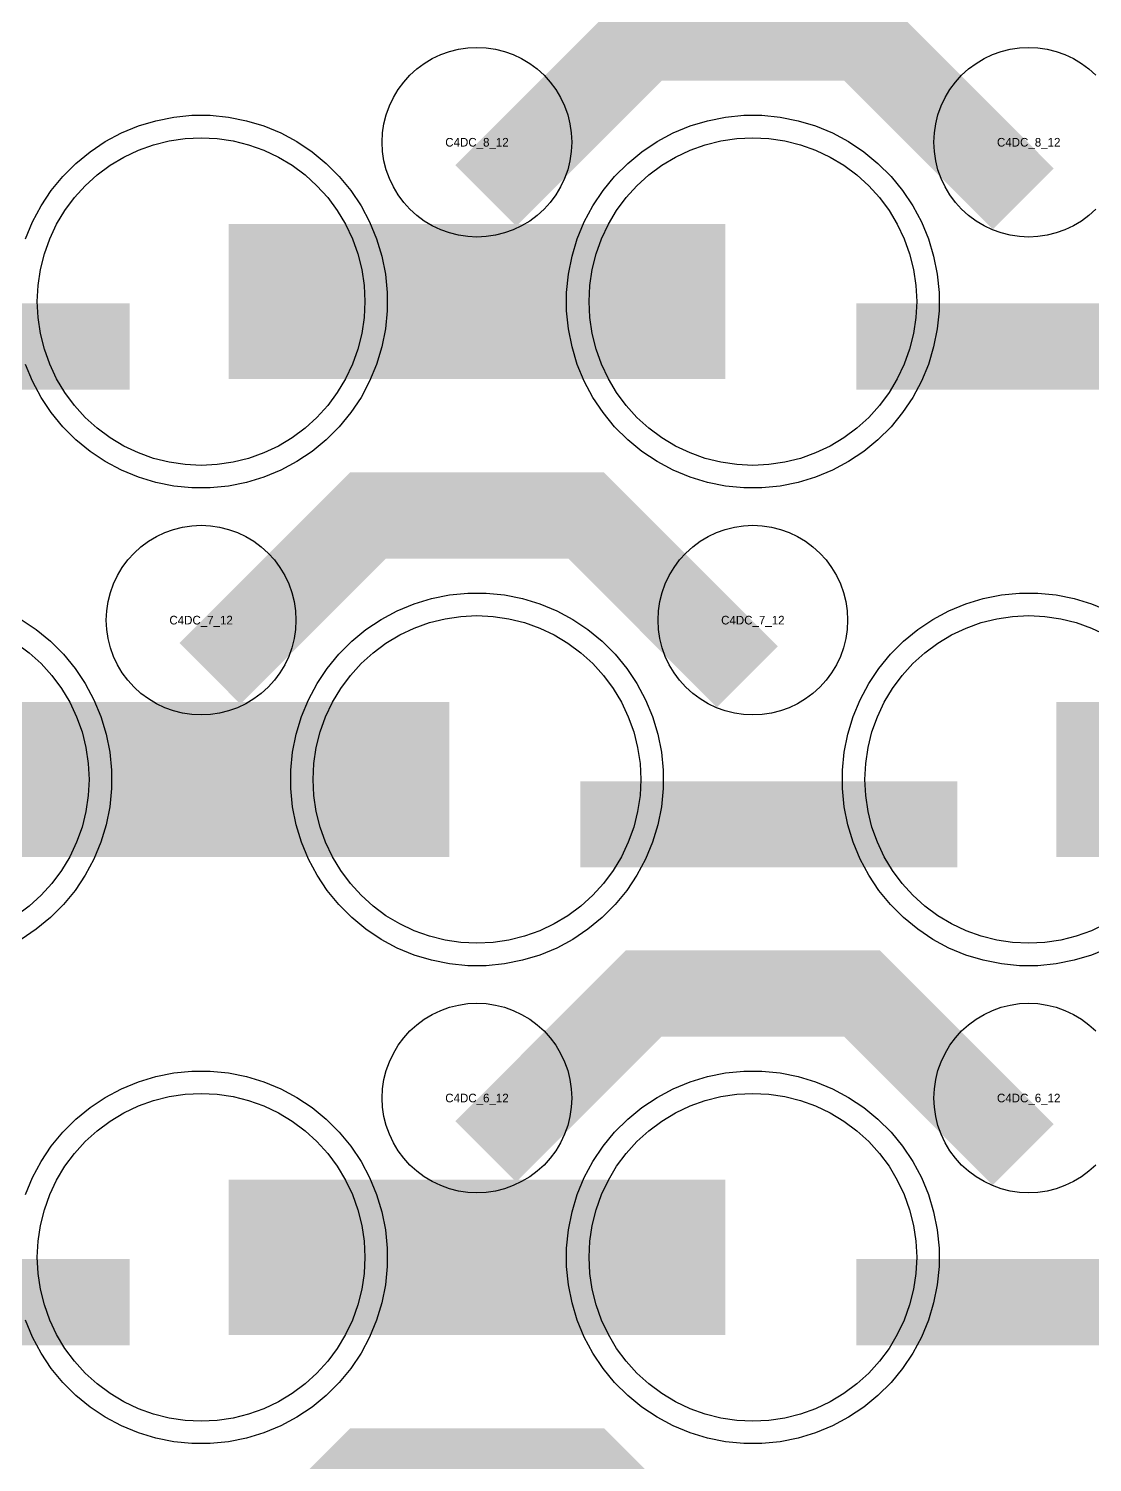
# Model space of a CAD drawing. Extents: x -11880 to 11880, y -14992 to 14992.
# Drawn here: x -8210 to -7901.5, y -14067.6 to -13651.9 of the extents above; entities that cross this region are included whole.
import ezdxf
from ezdxf.enums import TextEntityAlignment as Align

# ---------------------------------------------------------------- set-up
doc = ezdxf.new("R2010")
doc.units = 0
doc.header["$MEASUREMENT"] = 0
for name, color, linetype in [('GDS_775_DT_237', 138, 'CONTINUOUS'), ('RDL1_FS', 34, 'CONTINUOUS'), ('RDL_BS', 160, 'CONTINUOUS')]:
    doc.layers.add(name, color=color, linetype=linetype)

msp = doc.modelspace()

# ---------------------------------------------------------------- linework, layer by layer
at = {"layer": 'RDL1_FS', "color": 241, "true_color": 0xf7abae}
for points in [[(-8160, -13778.559), (-8164.657, -13778.33), (-8169.268, -13777.646), (-8173.791, -13776.514), (-8178.181, -13774.942), (-8182.395, -13772.95), (-8186.395, -13770.552), (-8190.14, -13767.774), (-8193.594, -13764.644), (-8196.724, -13761.19), (-8199.502, -13757.445), (-8201.9, -13753.445), (-8203.892, -13749.231), (-8205.464, -13744.841), (-8206.596, -13740.318), (-8207.28, -13735.707), (-8207.509, -13731.05), (-8207.28, -13726.393), (-8206.596, -13721.782), (-8205.464, -13717.259), (-8203.892, -13712.869), (-8201.9, -13708.655), (-8199.502, -13704.655), (-8196.724, -13700.91), (-8193.594, -13697.456), (-8190.14, -13694.326), (-8186.395, -13691.548), (-8182.395, -13689.15), (-8178.181, -13687.158), (-8173.791, -13685.586), (-8169.268, -13684.454), (-8164.657, -13683.77), (-8160, -13683.541), (-8155.343, -13683.77), (-8150.732, -13684.454), (-8146.209, -13685.586), (-8141.819, -13687.158), (-8137.605, -13689.15), (-8133.605, -13691.548), (-8129.86, -13694.326), (-8126.406, -13697.456), (-8123.276, -13700.91), (-8120.498, -13704.655), (-8118.1, -13708.655), (-8116.108, -13712.869), (-8114.536, -13717.259), (-8113.404, -13721.782), (-8112.72, -13726.393), (-8112.491, -13731.05), (-8112.72, -13735.707), (-8113.404, -13740.318), (-8114.536, -13744.841), (-8116.108, -13749.231), (-8118.1, -13753.445), (-8120.498, -13757.445), (-8123.276, -13761.19), (-8126.406, -13764.644), (-8129.86, -13767.774), (-8133.605, -13770.552), (-8137.605, -13772.95), (-8141.819, -13774.942), (-8146.209, -13776.514), (-8150.732, -13777.646), (-8155.343, -13778.33)], [(-8000, -13778.559), (-8004.657, -13778.33), (-8009.268, -13777.646), (-8013.791, -13776.514), (-8018.181, -13774.942), (-8022.395, -13772.95), (-8026.395, -13770.552), (-8030.14, -13767.774), (-8033.594, -13764.644), (-8036.724, -13761.19), (-8039.502, -13757.445), (-8041.9, -13753.445), (-8043.892, -13749.231), (-8045.464, -13744.841), (-8046.596, -13740.318), (-8047.28, -13735.707), (-8047.509, -13731.05), (-8047.28, -13726.393), (-8046.596, -13721.782), (-8045.464, -13717.259), (-8043.892, -13712.869), (-8041.9, -13708.655), (-8039.502, -13704.655), (-8036.724, -13700.91), (-8033.594, -13697.456), (-8030.14, -13694.326), (-8026.395, -13691.548), (-8022.395, -13689.15), (-8018.181, -13687.158), (-8013.791, -13685.586), (-8009.268, -13684.454), (-8004.657, -13683.77), (-8000, -13683.541), (-7995.343, -13683.77), (-7990.732, -13684.454), (-7986.209, -13685.586), (-7981.819, -13687.158), (-7977.605, -13689.15), (-7973.605, -13691.548), (-7969.86, -13694.326), (-7966.406, -13697.456), (-7963.276, -13700.91), (-7960.498, -13704.655), (-7958.1, -13708.655), (-7956.108, -13712.869), (-7954.536, -13717.259), (-7953.404, -13721.782), (-7952.72, -13726.393), (-7952.491, -13731.05), (-7952.72, -13735.707), (-7953.404, -13740.318), (-7954.536, -13744.841), (-7956.108, -13749.231), (-7958.1, -13753.445), (-7960.498, -13757.445), (-7963.276, -13761.19), (-7966.406, -13764.644), (-7969.86, -13767.774), (-7973.605, -13770.552), (-7977.605, -13772.95), (-7981.819, -13774.942), (-7986.209, -13776.514), (-7990.732, -13777.646), (-7995.343, -13778.33)], [(-8080, -13917.124), (-8084.657, -13916.895), (-8089.268, -13916.211), (-8093.791, -13915.079), (-8098.181, -13913.507), (-8102.395, -13911.515), (-8106.395, -13909.117), (-8110.14, -13906.339), (-8113.594, -13903.209), (-8116.724, -13899.755), (-8119.502, -13896.01), (-8121.9, -13892.01), (-8123.892, -13887.796), (-8125.464, -13883.406), (-8126.596, -13878.883), (-8127.28, -13874.272), (-8127.509, -13869.615), (-8127.28, -13864.958), (-8126.596, -13860.347), (-8125.464, -13855.824), (-8123.892, -13851.434), (-8121.9, -13847.22), (-8119.502, -13843.22), (-8116.724, -13839.475), (-8113.594, -13836.021), (-8110.14, -13832.891), (-8106.395, -13830.113), (-8102.395, -13827.715), (-8098.181, -13825.723), (-8093.791, -13824.151), (-8089.268, -13823.019), (-8084.657, -13822.335), (-8080, -13822.106), (-8075.343, -13822.335), (-8070.732, -13823.019), (-8066.209, -13824.151), (-8061.819, -13825.723), (-8057.605, -13827.715), (-8053.605, -13830.113), (-8049.86, -13832.891), (-8046.406, -13836.021), (-8043.276, -13839.475), (-8040.498, -13843.22), (-8038.1, -13847.22), (-8036.108, -13851.434), (-8034.536, -13855.824), (-8033.404, -13860.347), (-8032.72, -13864.958), (-8032.491, -13869.615), (-8032.72, -13874.272), (-8033.404, -13878.883), (-8034.536, -13883.406), (-8036.108, -13887.796), (-8038.1, -13892.01), (-8040.498, -13896.01), (-8043.276, -13899.755), (-8046.406, -13903.209), (-8049.86, -13906.339), (-8053.605, -13909.117), (-8057.605, -13911.515), (-8061.819, -13913.507), (-8066.209, -13915.079), (-8070.732, -13916.211), (-8075.343, -13916.895)], [(-8160, -14055.689), (-8164.657, -14055.46), (-8169.268, -14054.776), (-8173.791, -14053.644), (-8178.181, -14052.072), (-8182.395, -14050.08), (-8186.395, -14047.682), (-8190.14, -14044.904), (-8193.594, -14041.774), (-8196.724, -14038.32), (-8199.502, -14034.575), (-8201.9, -14030.575), (-8203.892, -14026.361), (-8205.464, -14021.971), (-8206.596, -14017.448), (-8207.28, -14012.837), (-8207.509, -14008.18), (-8207.28, -14003.523), (-8206.596, -13998.912), (-8205.464, -13994.389), (-8203.892, -13989.999), (-8201.9, -13985.785), (-8199.502, -13981.785), (-8196.724, -13978.04), (-8193.594, -13974.586), (-8190.14, -13971.456), (-8186.395, -13968.678), (-8182.395, -13966.28), (-8178.181, -13964.288), (-8173.791, -13962.716), (-8169.268, -13961.584), (-8164.657, -13960.9), (-8160, -13960.671), (-8155.343, -13960.9), (-8150.732, -13961.584), (-8146.209, -13962.716), (-8141.819, -13964.288), (-8137.605, -13966.28), (-8133.605, -13968.678), (-8129.86, -13971.456), (-8126.406, -13974.586), (-8123.276, -13978.04), (-8120.498, -13981.785), (-8118.1, -13985.785), (-8116.108, -13989.999), (-8114.536, -13994.389), (-8113.404, -13998.912), (-8112.72, -14003.523), (-8112.491, -14008.18), (-8112.72, -14012.837), (-8113.404, -14017.448), (-8114.536, -14021.971), (-8116.108, -14026.361), (-8118.1, -14030.575), (-8120.498, -14034.575), (-8123.276, -14038.32), (-8126.406, -14041.774), (-8129.86, -14044.904), (-8133.605, -14047.682), (-8137.605, -14050.08), (-8141.819, -14052.072), (-8146.209, -14053.644), (-8150.732, -14054.776), (-8155.343, -14055.46)], [(-8000, -14055.689), (-8004.657, -14055.46), (-8009.268, -14054.776), (-8013.791, -14053.644), (-8018.181, -14052.072), (-8022.395, -14050.08), (-8026.395, -14047.682), (-8030.14, -14044.904), (-8033.594, -14041.774), (-8036.724, -14038.32), (-8039.502, -14034.575), (-8041.9, -14030.575), (-8043.892, -14026.361), (-8045.464, -14021.971), (-8046.596, -14017.448), (-8047.28, -14012.837), (-8047.509, -14008.18), (-8047.28, -14003.523), (-8046.596, -13998.912), (-8045.464, -13994.389), (-8043.892, -13989.999), (-8041.9, -13985.785), (-8039.502, -13981.785), (-8036.724, -13978.04), (-8033.594, -13974.586), (-8030.14, -13971.456), (-8026.395, -13968.678), (-8022.395, -13966.28), (-8018.181, -13964.288), (-8013.791, -13962.716), (-8009.268, -13961.584), (-8004.657, -13960.9), (-8000, -13960.671), (-7995.343, -13960.9), (-7990.732, -13961.584), (-7986.209, -13962.716), (-7981.819, -13964.288), (-7977.605, -13966.28), (-7973.605, -13968.678), (-7969.86, -13971.456), (-7966.406, -13974.586), (-7963.276, -13978.04), (-7960.498, -13981.785), (-7958.1, -13985.785), (-7956.108, -13989.999), (-7954.536, -13994.389), (-7953.404, -13998.912), (-7952.72, -14003.523), (-7952.491, -14008.18), (-7952.72, -14012.837), (-7953.404, -14017.448), (-7954.536, -14021.971), (-7956.108, -14026.361), (-7958.1, -14030.575), (-7960.498, -14034.575), (-7963.276, -14038.32), (-7966.406, -14041.774), (-7969.86, -14044.904), (-7973.605, -14047.682), (-7977.605, -14050.08), (-7981.819, -14052.072), (-7986.209, -14053.644), (-7990.732, -14054.776), (-7995.343, -14055.46)]]:
    msp.add_lwpolyline(points, close=True, dxfattribs=at)
for points in [[(-8151.998, -13731.05, 45, 45, 0), (-8079.998, -13731.05, 45, 45, 0)], [(-8079.998, -13731.05, 45, 45, 0), (-8007.998, -13731.05, 45, 45, 0)], [(-8231.998, -13869.615, 45, 45, 0), (-8159.998, -13869.615, 45, 45, 0)], [(-8159.998, -13869.615, 45, 45, 0), (-8087.998, -13869.615, 45, 45, 0)], [(-7911.998, -13869.615, 45, 45, 0), (-7839.998, -13869.615, 45, 45, 0)], [(-8151.998, -14008.18, 45, 45, 0), (-8079.998, -14008.18, 45, 45, 0)], [(-8079.998, -14008.18, 45, 45, 0), (-8007.998, -14008.18, 45, 45, 0)]]:
    msp.add_lwpolyline(points, format="xyseb", dxfattribs=at)
for points in [[(-7897.605, -13911.515), (-7901.819, -13913.507), (-7906.209, -13915.079), (-7910.732, -13916.211), (-7915.343, -13916.895), (-7920, -13917.124), (-7924.657, -13916.895), (-7929.268, -13916.211), (-7933.791, -13915.079), (-7938.181, -13913.507), (-7942.395, -13911.515), (-7946.395, -13909.117), (-7950.14, -13906.339), (-7953.594, -13903.209), (-7956.724, -13899.755), (-7959.502, -13896.01), (-7961.9, -13892.01), (-7963.892, -13887.796), (-7965.464, -13883.406), (-7966.596, -13878.883), (-7967.28, -13874.272), (-7967.509, -13869.615), (-7967.28, -13864.958), (-7966.596, -13860.347), (-7965.464, -13855.824), (-7963.892, -13851.434), (-7961.9, -13847.22), (-7959.502, -13843.22), (-7956.724, -13839.475), (-7953.594, -13836.021), (-7950.14, -13832.891), (-7946.395, -13830.113), (-7942.395, -13827.715), (-7938.181, -13825.723), (-7933.791, -13824.151), (-7929.268, -13823.019), (-7924.657, -13822.335), (-7920, -13822.106), (-7915.343, -13822.335), (-7910.732, -13823.019), (-7906.209, -13824.151), (-7901.819, -13825.723), (-7897.605, -13827.715)], [(-8213.605, -13830.113), (-8209.86, -13832.891), (-8206.406, -13836.021), (-8203.276, -13839.475), (-8200.498, -13843.22), (-8198.1, -13847.22), (-8196.108, -13851.434), (-8194.536, -13855.824), (-8193.404, -13860.347), (-8192.72, -13864.958), (-8192.491, -13869.615), (-8192.72, -13874.272), (-8193.404, -13878.883), (-8194.536, -13883.406), (-8196.108, -13887.796), (-8198.1, -13892.01), (-8200.498, -13896.01), (-8203.276, -13899.755), (-8206.406, -13903.209), (-8209.86, -13906.339), (-8213.605, -13909.117)]]:
    msp.add_lwpolyline(points, dxfattribs=at)
at = {"layer": 'RDL_BS'}
for points in [[(-8077.438, -13700.364, 25, 25, 0), (-8031.623, -13654.549, 25, 25, 0), (-7998.07, -13654.549, 25, 25, 0)], [(-7921.599, -13701.263, 25, 25, 0), (-7968.313, -13654.549, 25, 25, 0), (-7998.071, -13654.549, 25, 25, 0)], [(-8157.438, -13838.929, 25, 25, 0), (-8111.623, -13793.114, 25, 25, 0), (-8078.07, -13793.114, 25, 25, 0)], [(-8001.599, -13839.828, 25, 25, 0), (-8048.313, -13793.114, 25, 25, 0), (-8078.071, -13793.114, 25, 25, 0)], [(-8077.438, -13977.494, 25, 25, 0), (-8031.623, -13931.679, 25, 25, 0), (-7998.07, -13931.679, 25, 25, 0)], [(-7921.599, -13978.393, 25, 25, 0), (-7968.313, -13931.679, 25, 25, 0), (-7998.071, -13931.679, 25, 25, 0)], [(-8157.438, -14116.059, 25, 25, 0), (-8111.623, -14070.244, 25, 25, 0), (-8078.07, -14070.244, 25, 25, 0)], [(-8001.599, -14116.958, 25, 25, 0), (-8048.313, -14070.244, 25, 25, 0), (-8078.071, -14070.244, 25, 25, 0)]]:
    msp.add_lwpolyline(points, format="xyseb", dxfattribs=at)
for points in [[(-8080, -13712.356), (-8082.693, -13712.224), (-8085.365, -13711.828), (-8087.984, -13711.171), (-8090.519, -13710.264), (-8092.956, -13709.112), (-8095.28, -13707.719), (-8097.443, -13706.116), (-8099.442, -13704.304), (-8101.254, -13702.305), (-8102.857, -13700.142), (-8104.25, -13697.818), (-8105.402, -13695.381), (-8106.309, -13692.846), (-8106.966, -13690.227), (-8107.362, -13687.555), (-8107.494, -13684.862), (-8107.362, -13682.169), (-8106.966, -13679.497), (-8106.309, -13676.878), (-8105.402, -13674.343), (-8104.25, -13671.906), (-8102.857, -13669.582), (-8101.254, -13667.419), (-8099.442, -13665.42), (-8097.443, -13663.608), (-8095.28, -13662.005), (-8092.956, -13660.612), (-8090.519, -13659.46), (-8087.984, -13658.553), (-8085.365, -13657.896), (-8082.693, -13657.5), (-8080, -13657.368), (-8077.307, -13657.5), (-8074.635, -13657.896), (-8072.016, -13658.553), (-8069.481, -13659.46), (-8067.044, -13660.612), (-8064.72, -13662.005), (-8062.557, -13663.608), (-8060.558, -13665.42), (-8058.746, -13667.419), (-8057.143, -13669.582), (-8055.75, -13671.906), (-8054.598, -13674.343), (-8053.691, -13676.878), (-8053.034, -13679.497), (-8052.638, -13682.169), (-8052.506, -13684.862), (-8052.638, -13687.555), (-8053.034, -13690.227), (-8053.691, -13692.846), (-8054.598, -13695.381), (-8055.75, -13697.818), (-8057.143, -13700.142), (-8058.746, -13702.305), (-8060.558, -13704.304), (-8062.557, -13706.116), (-8064.72, -13707.719), (-8067.044, -13709.112), (-8069.481, -13710.264), (-8072.016, -13711.171), (-8074.635, -13711.828), (-8077.307, -13712.224)], [(-8160, -13850.921), (-8162.693, -13850.789), (-8165.365, -13850.393), (-8167.984, -13849.736), (-8170.519, -13848.829), (-8172.956, -13847.677), (-8175.28, -13846.284), (-8177.443, -13844.681), (-8179.442, -13842.869), (-8181.254, -13840.87), (-8182.857, -13838.707), (-8184.25, -13836.383), (-8185.402, -13833.946), (-8186.309, -13831.411), (-8186.966, -13828.792), (-8187.362, -13826.12), (-8187.494, -13823.427), (-8187.362, -13820.734), (-8186.966, -13818.062), (-8186.309, -13815.443), (-8185.402, -13812.908), (-8184.25, -13810.471), (-8182.857, -13808.147), (-8181.254, -13805.984), (-8179.442, -13803.985), (-8177.443, -13802.173), (-8175.28, -13800.57), (-8172.956, -13799.177), (-8170.519, -13798.025), (-8167.984, -13797.118), (-8165.365, -13796.461), (-8162.693, -13796.065), (-8160, -13795.933), (-8157.307, -13796.065), (-8154.635, -13796.461), (-8152.016, -13797.118), (-8149.481, -13798.025), (-8147.044, -13799.177), (-8144.72, -13800.57), (-8142.557, -13802.173), (-8140.558, -13803.985), (-8138.746, -13805.984), (-8137.143, -13808.147), (-8135.75, -13810.471), (-8134.598, -13812.908), (-8133.691, -13815.443), (-8133.034, -13818.062), (-8132.638, -13820.734), (-8132.506, -13823.427), (-8132.638, -13826.12), (-8133.034, -13828.792), (-8133.691, -13831.411), (-8134.598, -13833.946), (-8135.75, -13836.383), (-8137.143, -13838.707), (-8138.746, -13840.87), (-8140.558, -13842.869), (-8142.557, -13844.681), (-8144.72, -13846.284), (-8147.044, -13847.677), (-8149.481, -13848.829), (-8152.016, -13849.736), (-8154.635, -13850.393), (-8157.307, -13850.789)], [(-8000, -13850.921), (-8002.693, -13850.789), (-8005.365, -13850.393), (-8007.984, -13849.736), (-8010.519, -13848.829), (-8012.956, -13847.677), (-8015.28, -13846.284), (-8017.443, -13844.681), (-8019.442, -13842.869), (-8021.254, -13840.87), (-8022.857, -13838.707), (-8024.25, -13836.383), (-8025.402, -13833.946), (-8026.309, -13831.411), (-8026.966, -13828.792), (-8027.362, -13826.12), (-8027.494, -13823.427), (-8027.362, -13820.734), (-8026.966, -13818.062), (-8026.309, -13815.443), (-8025.402, -13812.908), (-8024.25, -13810.471), (-8022.857, -13808.147), (-8021.254, -13805.984), (-8019.442, -13803.985), (-8017.443, -13802.173), (-8015.28, -13800.57), (-8012.956, -13799.177), (-8010.519, -13798.025), (-8007.984, -13797.118), (-8005.365, -13796.461), (-8002.693, -13796.065), (-8000, -13795.933), (-7997.307, -13796.065), (-7994.635, -13796.461), (-7992.016, -13797.118), (-7989.481, -13798.025), (-7987.044, -13799.177), (-7984.72, -13800.57), (-7982.557, -13802.173), (-7980.558, -13803.985), (-7978.746, -13805.984), (-7977.143, -13808.147), (-7975.75, -13810.471), (-7974.598, -13812.908), (-7973.691, -13815.443), (-7973.034, -13818.062), (-7972.638, -13820.734), (-7972.506, -13823.427), (-7972.638, -13826.12), (-7973.034, -13828.792), (-7973.691, -13831.411), (-7974.598, -13833.946), (-7975.75, -13836.383), (-7977.143, -13838.707), (-7978.746, -13840.87), (-7980.558, -13842.869), (-7982.557, -13844.681), (-7984.72, -13846.284), (-7987.044, -13847.677), (-7989.481, -13848.829), (-7992.016, -13849.736), (-7994.635, -13850.393), (-7997.307, -13850.789)], [(-8080, -13989.486), (-8082.693, -13989.354), (-8085.365, -13988.958), (-8087.984, -13988.301), (-8090.519, -13987.394), (-8092.956, -13986.242), (-8095.28, -13984.849), (-8097.443, -13983.246), (-8099.442, -13981.434), (-8101.254, -13979.435), (-8102.857, -13977.272), (-8104.25, -13974.948), (-8105.402, -13972.511), (-8106.309, -13969.976), (-8106.966, -13967.357), (-8107.362, -13964.685), (-8107.494, -13961.992), (-8107.362, -13959.299), (-8106.966, -13956.627), (-8106.309, -13954.008), (-8105.402, -13951.473), (-8104.25, -13949.036), (-8102.857, -13946.712), (-8101.254, -13944.549), (-8099.442, -13942.55), (-8097.443, -13940.738), (-8095.28, -13939.135), (-8092.956, -13937.742), (-8090.519, -13936.59), (-8087.984, -13935.683), (-8085.365, -13935.026), (-8082.693, -13934.63), (-8080, -13934.498), (-8077.307, -13934.63), (-8074.635, -13935.026), (-8072.016, -13935.683), (-8069.481, -13936.59), (-8067.044, -13937.742), (-8064.72, -13939.135), (-8062.557, -13940.738), (-8060.558, -13942.55), (-8058.746, -13944.549), (-8057.143, -13946.712), (-8055.75, -13949.036), (-8054.598, -13951.473), (-8053.691, -13954.008), (-8053.034, -13956.627), (-8052.638, -13959.299), (-8052.506, -13961.992), (-8052.638, -13964.685), (-8053.034, -13967.357), (-8053.691, -13969.976), (-8054.598, -13972.511), (-8055.75, -13974.948), (-8057.143, -13977.272), (-8058.746, -13979.435), (-8060.558, -13981.434), (-8062.557, -13983.246), (-8064.72, -13984.849), (-8067.044, -13986.242), (-8069.481, -13987.394), (-8072.016, -13988.301), (-8074.635, -13988.958), (-8077.307, -13989.354)]]:
    msp.add_lwpolyline(points, close=True, dxfattribs=at)
for points in [[(-7900.558, -13704.304), (-7902.557, -13706.116), (-7904.72, -13707.719), (-7907.044, -13709.112), (-7909.481, -13710.264), (-7912.016, -13711.171), (-7914.635, -13711.828), (-7917.307, -13712.224), (-7920, -13712.356), (-7922.693, -13712.224), (-7925.365, -13711.828), (-7927.984, -13711.171), (-7930.519, -13710.264), (-7932.956, -13709.112), (-7935.28, -13707.719), (-7937.443, -13706.116), (-7939.442, -13704.304), (-7941.254, -13702.305), (-7942.857, -13700.142), (-7944.25, -13697.818), (-7945.402, -13695.381), (-7946.309, -13692.846), (-7946.966, -13690.227), (-7947.362, -13687.555), (-7947.494, -13684.862), (-7947.362, -13682.169), (-7946.966, -13679.497), (-7946.309, -13676.878), (-7945.402, -13674.343), (-7944.25, -13671.906), (-7942.857, -13669.582), (-7941.254, -13667.419), (-7939.442, -13665.42), (-7937.443, -13663.608), (-7935.28, -13662.005), (-7932.956, -13660.612), (-7930.519, -13659.46), (-7927.984, -13658.553), (-7925.365, -13657.896), (-7922.693, -13657.5), (-7920, -13657.368), (-7917.307, -13657.5), (-7914.635, -13657.896), (-7912.016, -13658.553), (-7909.481, -13659.46), (-7907.044, -13660.612), (-7904.72, -13662.005), (-7902.557, -13663.608), (-7900.558, -13665.42)], [(-7900.558, -13981.434), (-7902.557, -13983.246), (-7904.72, -13984.849), (-7907.044, -13986.242), (-7909.481, -13987.394), (-7912.016, -13988.301), (-7914.635, -13988.958), (-7917.307, -13989.354), (-7920, -13989.486), (-7922.693, -13989.354), (-7925.365, -13988.958), (-7927.984, -13988.301), (-7930.519, -13987.394), (-7932.956, -13986.242), (-7935.28, -13984.849), (-7937.443, -13983.246), (-7939.442, -13981.434), (-7941.254, -13979.435), (-7942.857, -13977.272), (-7944.25, -13974.948), (-7945.402, -13972.511), (-7946.309, -13969.976), (-7946.966, -13967.357), (-7947.362, -13964.685), (-7947.494, -13961.992), (-7947.362, -13959.299), (-7946.966, -13956.627), (-7946.309, -13954.008), (-7945.402, -13951.473), (-7944.25, -13949.036), (-7942.857, -13946.712), (-7941.254, -13944.549), (-7939.442, -13942.55), (-7937.443, -13940.738), (-7935.28, -13939.135), (-7932.956, -13937.742), (-7930.519, -13936.59), (-7927.984, -13935.683), (-7925.365, -13935.026), (-7922.693, -13934.63), (-7920, -13934.498), (-7917.307, -13934.63), (-7914.635, -13935.026), (-7912.016, -13935.683), (-7909.481, -13936.59), (-7907.044, -13937.742), (-7904.72, -13939.135), (-7902.557, -13940.738), (-7900.558, -13942.55)]]:
    msp.add_lwpolyline(points, dxfattribs=at)
at = {"layer": 'RDL_BS', "color": 241, "true_color": 0xf7abae}
for points in [[(-8210.906, -13712.845), (-8208.875, -13707.935), (-8206.383, -13703.273), (-8203.436, -13698.859), (-8200.074, -13694.758), (-8196.292, -13690.976), (-8192.191, -13687.614), (-8187.777, -13684.667), (-8183.115, -13682.175), (-8178.205, -13680.144), (-8173.165, -13678.613), (-8167.938, -13677.567), (-8162.644, -13677.05), (-8157.356, -13677.05), (-8152.062, -13677.567), (-8146.835, -13678.613), (-8141.795, -13680.144), (-8136.885, -13682.175), (-8132.223, -13684.667), (-8127.809, -13687.614), (-8123.708, -13690.976), (-8119.926, -13694.758), (-8116.564, -13698.859), (-8113.617, -13703.273), (-8111.125, -13707.935), (-8109.094, -13712.845), (-8107.563, -13717.885), (-8106.517, -13723.112), (-8106, -13728.406), (-8106, -13733.694), (-8106.517, -13738.988), (-8107.563, -13744.215), (-8109.094, -13749.255), (-8111.125, -13754.165), (-8113.617, -13758.827), (-8116.564, -13763.241), (-8119.926, -13767.342), (-8123.708, -13771.124), (-8127.809, -13774.486), (-8132.223, -13777.433), (-8136.885, -13779.925), (-8141.795, -13781.956), (-8146.835, -13783.487), (-8152.062, -13784.533), (-8157.356, -13785.05), (-8162.644, -13785.05), (-8167.938, -13784.533), (-8173.165, -13783.487), (-8178.205, -13781.956), (-8183.115, -13779.925), (-8187.777, -13777.433), (-8192.191, -13774.486), (-8196.292, -13771.124), (-8200.074, -13767.342), (-8203.436, -13763.241), (-8206.383, -13758.827), (-8208.875, -13754.165), (-8210.906, -13749.255)], [(-7896.885, -13918.49), (-7901.795, -13920.521), (-7906.835, -13922.052), (-7912.062, -13923.098), (-7917.356, -13923.615), (-7922.644, -13923.615), (-7927.938, -13923.098), (-7933.165, -13922.052), (-7938.205, -13920.521), (-7943.115, -13918.49), (-7947.777, -13915.998), (-7952.191, -13913.051), (-7956.292, -13909.689), (-7960.074, -13905.907), (-7963.436, -13901.806), (-7966.383, -13897.392), (-7968.875, -13892.73), (-7970.906, -13887.82), (-7972.437, -13882.78), (-7973.483, -13877.553), (-7974, -13872.259), (-7974, -13866.971), (-7973.483, -13861.677), (-7972.437, -13856.45), (-7970.906, -13851.41), (-7968.875, -13846.5), (-7966.383, -13841.838), (-7963.436, -13837.424), (-7960.074, -13833.323), (-7956.292, -13829.541), (-7952.191, -13826.179), (-7947.777, -13823.232), (-7943.115, -13820.74), (-7938.205, -13818.709), (-7933.165, -13817.178), (-7927.938, -13816.132), (-7922.644, -13815.615), (-7917.356, -13815.615), (-7912.062, -13816.132), (-7906.835, -13817.178), (-7901.795, -13818.709), (-7896.885, -13820.74)], [(-8212.223, -13823.232), (-8207.809, -13826.179), (-8203.708, -13829.541), (-8199.926, -13833.323), (-8196.564, -13837.424), (-8193.617, -13841.838), (-8191.125, -13846.5), (-8189.094, -13851.41), (-8187.563, -13856.45), (-8186.517, -13861.677), (-8186, -13866.971), (-8186, -13872.259), (-8186.517, -13877.553), (-8187.563, -13882.78), (-8189.094, -13887.82), (-8191.125, -13892.73), (-8193.617, -13897.392), (-8196.564, -13901.806), (-8199.926, -13905.907), (-8203.708, -13909.689), (-8207.809, -13913.051), (-8212.223, -13915.998)], [(-8210.906, -13989.975), (-8208.875, -13985.065), (-8206.383, -13980.403), (-8203.436, -13975.989), (-8200.074, -13971.888), (-8196.292, -13968.106), (-8192.191, -13964.744), (-8187.777, -13961.797), (-8183.115, -13959.305), (-8178.205, -13957.274), (-8173.165, -13955.743), (-8167.938, -13954.697), (-8162.644, -13954.18), (-8157.356, -13954.18), (-8152.062, -13954.697), (-8146.835, -13955.743), (-8141.795, -13957.274), (-8136.885, -13959.305), (-8132.223, -13961.797), (-8127.809, -13964.744), (-8123.708, -13968.106), (-8119.926, -13971.888), (-8116.564, -13975.989), (-8113.617, -13980.403), (-8111.125, -13985.065), (-8109.094, -13989.975), (-8107.563, -13995.015), (-8106.517, -14000.242), (-8106, -14005.536), (-8106, -14010.824), (-8106.517, -14016.118), (-8107.563, -14021.345), (-8109.094, -14026.385), (-8111.125, -14031.295), (-8113.617, -14035.957), (-8116.564, -14040.371), (-8119.926, -14044.472), (-8123.708, -14048.254), (-8127.809, -14051.616), (-8132.223, -14054.563), (-8136.885, -14057.055), (-8141.795, -14059.086), (-8146.835, -14060.617), (-8152.062, -14061.663), (-8157.356, -14062.18), (-8162.644, -14062.18), (-8167.938, -14061.663), (-8173.165, -14060.617), (-8178.205, -14059.086), (-8183.115, -14057.055), (-8187.777, -14054.563), (-8192.191, -14051.616), (-8196.292, -14048.254), (-8200.074, -14044.472), (-8203.436, -14040.371), (-8206.383, -14035.957), (-8208.875, -14031.295), (-8210.906, -14026.385)]]:
    msp.add_lwpolyline(points, dxfattribs=at)
for points in [[(-8002.644, -13785.05), (-8007.938, -13784.533), (-8013.165, -13783.487), (-8018.205, -13781.956), (-8023.115, -13779.925), (-8027.777, -13777.433), (-8032.191, -13774.486), (-8036.292, -13771.124), (-8040.074, -13767.342), (-8043.436, -13763.241), (-8046.383, -13758.827), (-8048.875, -13754.165), (-8050.906, -13749.255), (-8052.437, -13744.215), (-8053.483, -13738.988), (-8054, -13733.694), (-8054, -13728.406), (-8053.483, -13723.112), (-8052.437, -13717.885), (-8050.906, -13712.845), (-8048.875, -13707.935), (-8046.383, -13703.273), (-8043.436, -13698.859), (-8040.074, -13694.758), (-8036.292, -13690.976), (-8032.191, -13687.614), (-8027.777, -13684.667), (-8023.115, -13682.175), (-8018.205, -13680.144), (-8013.165, -13678.613), (-8007.938, -13677.567), (-8002.644, -13677.05), (-7997.356, -13677.05), (-7992.062, -13677.567), (-7986.835, -13678.613), (-7981.795, -13680.144), (-7976.885, -13682.175), (-7972.223, -13684.667), (-7967.809, -13687.614), (-7963.708, -13690.976), (-7959.926, -13694.758), (-7956.564, -13698.859), (-7953.617, -13703.273), (-7951.125, -13707.935), (-7949.094, -13712.845), (-7947.563, -13717.885), (-7946.517, -13723.112), (-7946, -13728.406), (-7946, -13733.694), (-7946.517, -13738.988), (-7947.563, -13744.215), (-7949.094, -13749.255), (-7951.125, -13754.165), (-7953.617, -13758.827), (-7956.564, -13763.241), (-7959.926, -13767.342), (-7963.708, -13771.124), (-7967.809, -13774.486), (-7972.223, -13777.433), (-7976.885, -13779.925), (-7981.795, -13781.956), (-7986.835, -13783.487), (-7992.062, -13784.533), (-7997.356, -13785.05)], [(-8082.644, -13923.615), (-8087.938, -13923.098), (-8093.165, -13922.052), (-8098.205, -13920.521), (-8103.115, -13918.49), (-8107.777, -13915.998), (-8112.191, -13913.051), (-8116.292, -13909.689), (-8120.074, -13905.907), (-8123.436, -13901.806), (-8126.383, -13897.392), (-8128.875, -13892.73), (-8130.906, -13887.82), (-8132.437, -13882.78), (-8133.483, -13877.553), (-8134, -13872.259), (-8134, -13866.971), (-8133.483, -13861.677), (-8132.437, -13856.45), (-8130.906, -13851.41), (-8128.875, -13846.5), (-8126.383, -13841.838), (-8123.436, -13837.424), (-8120.074, -13833.323), (-8116.292, -13829.541), (-8112.191, -13826.179), (-8107.777, -13823.232), (-8103.115, -13820.74), (-8098.205, -13818.709), (-8093.165, -13817.178), (-8087.938, -13816.132), (-8082.644, -13815.615), (-8077.356, -13815.615), (-8072.062, -13816.132), (-8066.835, -13817.178), (-8061.795, -13818.709), (-8056.885, -13820.74), (-8052.223, -13823.232), (-8047.809, -13826.179), (-8043.708, -13829.541), (-8039.926, -13833.323), (-8036.564, -13837.424), (-8033.617, -13841.838), (-8031.125, -13846.5), (-8029.094, -13851.41), (-8027.563, -13856.45), (-8026.517, -13861.677), (-8026, -13866.971), (-8026, -13872.259), (-8026.517, -13877.553), (-8027.563, -13882.78), (-8029.094, -13887.82), (-8031.125, -13892.73), (-8033.617, -13897.392), (-8036.564, -13901.806), (-8039.926, -13905.907), (-8043.708, -13909.689), (-8047.809, -13913.051), (-8052.223, -13915.998), (-8056.885, -13918.49), (-8061.795, -13920.521), (-8066.835, -13922.052), (-8072.062, -13923.098), (-8077.356, -13923.615)], [(-8002.644, -14062.18), (-8007.938, -14061.663), (-8013.165, -14060.617), (-8018.205, -14059.086), (-8023.115, -14057.055), (-8027.777, -14054.563), (-8032.191, -14051.616), (-8036.292, -14048.254), (-8040.074, -14044.472), (-8043.436, -14040.371), (-8046.383, -14035.957), (-8048.875, -14031.295), (-8050.906, -14026.385), (-8052.437, -14021.345), (-8053.483, -14016.118), (-8054, -14010.824), (-8054, -14005.536), (-8053.483, -14000.242), (-8052.437, -13995.015), (-8050.906, -13989.975), (-8048.875, -13985.065), (-8046.383, -13980.403), (-8043.436, -13975.989), (-8040.074, -13971.888), (-8036.292, -13968.106), (-8032.191, -13964.744), (-8027.777, -13961.797), (-8023.115, -13959.305), (-8018.205, -13957.274), (-8013.165, -13955.743), (-8007.938, -13954.697), (-8002.644, -13954.18), (-7997.356, -13954.18), (-7992.062, -13954.697), (-7986.835, -13955.743), (-7981.795, -13957.274), (-7976.885, -13959.305), (-7972.223, -13961.797), (-7967.809, -13964.744), (-7963.708, -13968.106), (-7959.926, -13971.888), (-7956.564, -13975.989), (-7953.617, -13980.403), (-7951.125, -13985.065), (-7949.094, -13989.975), (-7947.563, -13995.015), (-7946.517, -14000.242), (-7946, -14005.536), (-7946, -14010.824), (-7946.517, -14016.118), (-7947.563, -14021.345), (-7949.094, -14026.385), (-7951.125, -14031.295), (-7953.617, -14035.957), (-7956.564, -14040.371), (-7959.926, -14044.472), (-7963.708, -14048.254), (-7967.809, -14051.616), (-7972.223, -14054.563), (-7976.885, -14057.055), (-7981.795, -14059.086), (-7986.835, -14060.617), (-7992.062, -14061.663), (-7997.356, -14062.18)]]:
    msp.add_lwpolyline(points, close=True, dxfattribs=at)
for points in [[(-8289.984, -13744.063, 25, 25, 0), (-8180.719, -13744.063, 25, 25, 0)], [(-7969.984, -13744.063, 25, 25, 0), (-7860.719, -13744.063, 25, 25, 0)], [(-8049.984, -13882.628, 25, 25, 0), (-7940.719, -13882.628, 25, 25, 0)], [(-8289.984, -14021.193, 25, 25, 0), (-8180.719, -14021.193, 25, 25, 0)], [(-7969.984, -14021.193, 25, 25, 0), (-7860.719, -14021.193, 25, 25, 0)]]:
    msp.add_lwpolyline(points, format="xyseb", dxfattribs=at)

# ---------------------------------------------------------------- texts
at = {"layer": 'GDS_775_DT_237'}
for s, p in [('C4DC_8_12', (-8080, -13684.862)), ('C4DC_8_12', (-8080, -13684.862)), ('C4DC_8_12', (-7920, -13684.862)), ('C4DC_8_12', (-7920, -13684.862)), ('C4DC_7_12', (-8160, -13823.427)), ('C4DC_7_12', (-8160, -13823.427)), ('C4DC_7_12', (-8000, -13823.427)), ('C4DC_7_12', (-8000, -13823.427)), ('C4DC_6_12', (-8080, -13961.992)), ('C4DC_6_12', (-8080, -13961.992)), ('C4DC_6_12', (-7920, -13961.992)), ('C4DC_6_12', (-7920, -13961.992))]:
    msp.add_text(s, height=2.5, dxfattribs=at).set_placement(p, align=Align.MIDDLE_CENTER)

doc.saveas('drawing.dxf')
